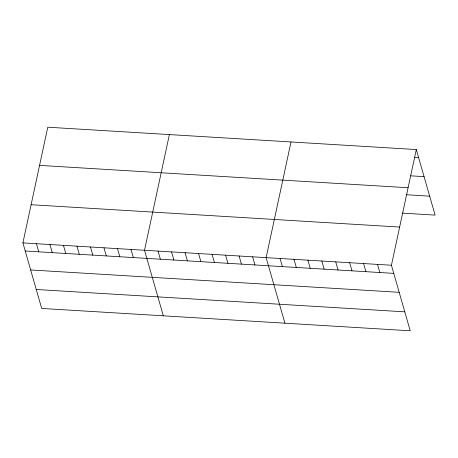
<?xml version="1.0" encoding="UTF-8"?>
<svg xmlns="http://www.w3.org/2000/svg" width="458" height="458" viewBox="0 0 458 458"><rect width="100%" height="100%" fill="white"/><g stroke="black" fill="none" stroke-linecap="round" stroke-linejoin="round"><path stroke-width="0.69" d="M416.305 149.56L391.43 265.239L410.225 330.79L41.695 308.44L22.9 242.889L47.775 127.209L416.305 149.56L435.1 215.111L402.382 213.125M169.391 134.583L144.516 250.268L163.311 315.814M291.007 141.963L266.127 257.642L284.922 323.193M414.456 157.432L418.635 157.684M410.843 175.832L424.068 176.633M39.565 165.384L408.095 187.734M406.693 194.764L429.667 196.161M31.11 204.715L399.639 227.065M22.9 242.889L391.43 265.239M25.23 251.013L393.76 273.369M30.663 269.962L399.193 292.319M36.262 289.49L404.792 311.841M377.507 264.398L379.837 272.521M363.583 263.556L365.913 271.68M349.66 262.709L351.99 270.833M335.737 261.867L338.067 269.991M321.819 261.02L324.15 269.144M307.896 260.178L310.226 268.302M293.973 259.331L296.303 267.455M280.05 258.489L282.38 266.613M252.616 256.824L254.946 264.947M239.105 256.005L241.435 264.129M225.588 255.186L227.918 263.31M212.077 254.362L214.407 262.486M198.566 253.543L200.896 261.667M185.055 252.724L187.379 260.848M171.538 251.906L173.868 260.029M158.027 251.087L160.357 259.211M130.999 249.444L133.33 257.573M117.488 248.625L119.819 256.749M103.977 247.807L106.308 255.93M90.461 246.988L92.791 255.112M76.95 246.169L79.28 254.293M63.439 245.351L65.769 253.474M49.928 244.532L52.258 252.656M36.411 243.708L38.741 251.831"/></g></svg>
